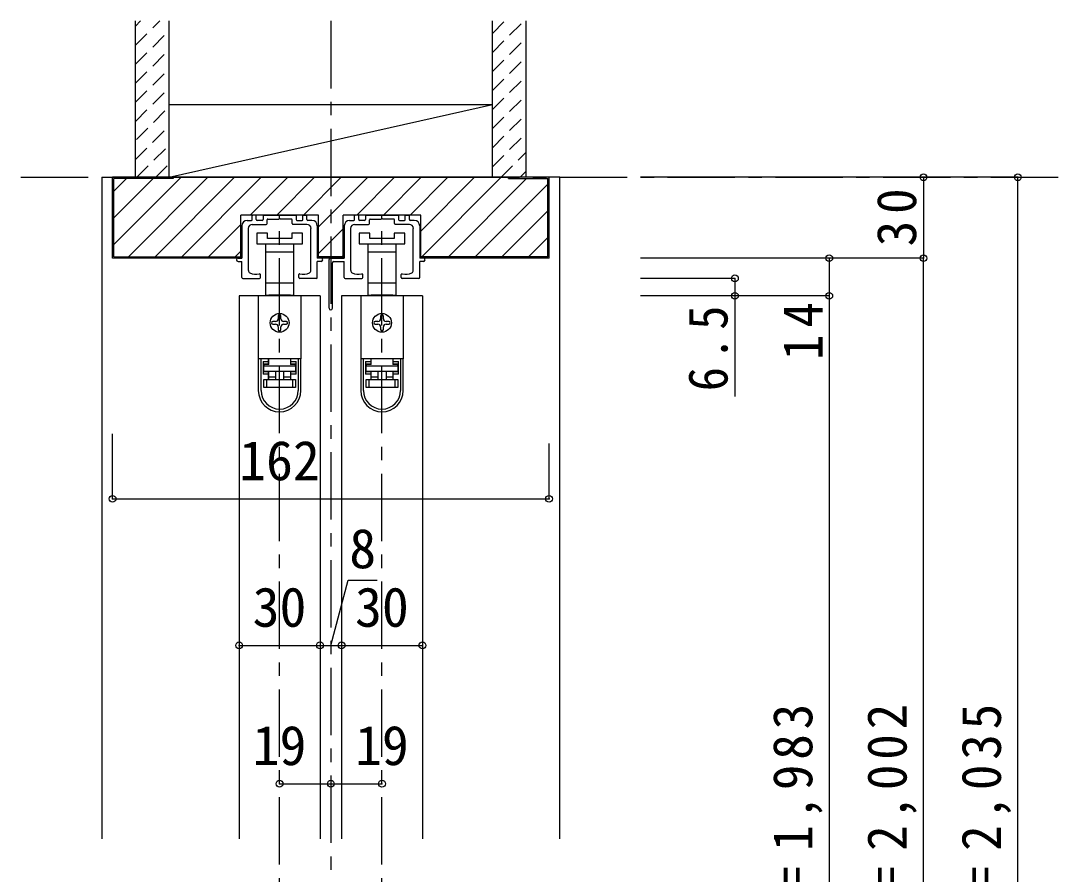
# Model space of a CAD drawing. Units: millimetres, scale not verified. Extents: x -973 to 977, y -718 to 696.
# Drawn here: x 106.7 to 495.7, y -319 to -2.5 of the extents above; entities that cross this region are included whole.
import ezdxf
from ezdxf.enums import TextEntityAlignment as Align

# ---------------------------------------------------------------- set-up
doc = ezdxf.new("R2010")
doc.units = ezdxf.units.MM
doc.header["$LTSCALE"] = 5
doc.header["$PDMODE"] = 32
doc.header["$PDSIZE"] = 2.5
doc.linetypes.add('CHAIN1', pattern=[8, 5, -1, 1, -1])
doc.linetypes.add('DASHED1', pattern=[1.8, 1.2, -0.6])
for name, color, linetype in [('0-1_通り芯', 4, 'CHAIN1'), ('0-2_柱', 3, 'Continuous'), ('0-3_仕上げ', 2, 'Continuous'), ('0-4_枠', 3, 'Continuous'), ('0-6_扉', 6, 'Continuous'), ('0-7_金物', 7, 'Continuous'), ('0-B_寸法', 7, 'Continuous'), ('0-C_ハッチ', 4, 'DASHED1')]:
    doc.layers.add(name, color=color, linetype=linetype)
doc.styles.add('ＭＳ ゴシック', font='')
doc.styles.get('ＭＳ ゴシック').set_extended_font_data('MS Gothic')

# ---------------------------------------------------------------- blocks, each defined once
blk = doc.blocks.new('下荷重(戸車)')
at = {"layer": '0-7_金物'}
for p, q in [((8.5, 37.107), (4.5, 37.107)), ((5.25, 30.107), (5.25, 33.107)), ((-5.25, 30.107), (0, 30.107)), ((0, 30.107), (5.25, 30.107)), ((5.25, 18.507), (5.25, 30.107)), ((0, 18.507), (-5.25, 18.507)), ((-5.25, 18.507), (-5.25, 14.107)), ((5.25, 18.507), (0, 18.507)), ((5.25, 14.107), (5.25, 18.507)), ((7.9, 13.807), (-7.9, 13.807)), ((-7.9, 13.807), (-7.9, -9.493)), ((-5.25, 14.107), (-4, 14.107)), ((-4, 14.107), (-4, 13.807)), ((4, 14.107), (-4, 14.107)), ((4, 14.107), (5.25, 14.107)), ((4, 13.807), (4, 14.107)), ((7.9, 13.807), (7.9, -9.493)), ((-1.5, 4.307), (-2.5, 4.307)), ((-0.5, 6.307), (-0.5, 5.307)), ((0.5, 5.307), (0.5, 6.307)), ((2.5, 4.307), (1.5, 4.307)), ((-2.5, 3.307), (-1.5, 3.307)), ((-0.5, 2.307), (-0.5, 1.307)), ((0.5, 1.307), (0.5, 2.307)), ((1.5, 3.307), (2.5, 3.307)), ((7.9, -9.493), (-7.9, -9.493)), ((-7.9, -9.493), (-7.9, -9.593)), ((-6.9, -9.593), (-7.9, -9.593)), ((-7.9, -9.593), (-7.9, -21.293)), ((-4.2, -9.593), (-6.9, -9.593)), ((-6.9, -21.293), (-6.9, -9.593)), ((-6.1, -10.593), (-6.1, -15.293)), ((-6.1, -10.593), (-4.2, -10.593)), ((-4.9, -9.593), (-4.9, -9.493)), ((-4.2, -9.593), (-4.2, -10.593)), ((-4, -11.693), (-4, -9.493)), ((4, -9.493), (4, -11.693)), ((6.9, -9.593), (4.2, -9.593)), ((4.2, -10.593), (4.2, -9.593)), ((4.2, -11.593), (4.2, -10.593)), ((4.2, -10.593), (6.1, -10.593)), ((6.1, -11.593), (4.2, -11.593)), ((4.9, -9.493), (4.9, -9.593)), ((6.1, -15.293), (6.1, -10.593)), ((6.9, -9.593), (6.9, -21.293)), ((7.9, -9.593), (6.9, -9.593)), ((7.9, -9.493), (7.9, -9.593)), ((7.9, -21.293), (7.9, -9.593)), ((-6.1, -14.293), (-4.2, -14.293)), ((-4.2, -15.293), (-6.1, -15.293)), ((-5.9, -11.693), (-5.9, -12.193)), ((-4, -11.693), (-5.9, -11.693)), ((-5.9, -12.193), (5.9, -12.193)), ((-5.9, -14.193), (-5.9, -12.193)), ((5.9, -14.193), (-5.9, -14.193)), ((-4.2, -14.293), (-4.2, -15.293)), ((-4.2, -15.293), (-4.2, -17.193)), ((-4, -16.193), (-4, -14.193)), ((-1.5, -14.193), (-1.5, -17.193)), ((1.5, -14.193), (1.5, -17.193)), ((5.9, -11.693), (4, -11.693)), ((6.1, -15.293), (4.2, -15.293)), ((4.2, -17.193), (4.2, -15.293)), ((5.9, -12.193), (5.9, -11.693)), ((5.9, -12.193), (5.9, -14.193)), ((-5.9, -17.193), (-4.9, -17.193)), ((-4.9, -17.193), (4.9, -17.193)), ((-4.9, -17.193), (-4.9, -20.193)), ((1.5, -16.193), (4, -16.193)), ((4.9, -17.193), (5.9, -17.193)), ((5.9, -17.193), (5.9, -20.193)), ((4.9, -20.193), (-4.9, -20.193))]:
    blk.add_line(p, q, dxfattribs=at)
for points in [[(-8.5, 33.107), (0, 33.107), (8.5, 33.107), (8.5, 37.107)], [(4.5, 37.107), (4.5, 35.107), (-4.5, 35.107), (-4.5, 37.107), (-8.5, 37.107), (-8.5, 33.107)], [(-5.25, 33.107), (-5.25, 30.107), (-5.25, 18.507)], [(-4.2, -10.593), (-4.2, -11.593), (-6.1, -11.593)], [(4, -14.193), (4, -16.193), (4, -17.193)], [(4.2, -15.293), (4.2, -14.293), (6.1, -14.293)], [(-4.9, -20.193), (-5.9, -20.193), (-5.9, -17.193)], [(-4, -17.193), (-4, -16.193), (-1.5, -16.193)], [(5.9, -20.193), (4.9, -20.193), (4.9, -17.193)]]:
    blk.add_lwpolyline(points, dxfattribs=at)
blk.add_circle((0, 3.807), 3.5, dxfattribs=at)
for centre, radius, start, end in [((-2.5, 3.807), 0.5, 90, 180), ((-1.5, 5.307), 1, 270, 0), ((0, 6.307), 0.5, 90, 180), ((0, 6.307), 0.5, 0, 90), ((1.5, 5.307), 1, 180, 270), ((2.5, 3.807), 0.5, 0, 90), ((-2.5, 3.807), 0.5, 180, 270), ((-1.5, 2.307), 1, 0, 90), ((0, 1.307), 0.5, 180, 270), ((0, 1.307), 0.5, 270, 0), ((1.5, 2.307), 1, 90, 180), ((2.5, 3.807), 0.5, 270, 0), ((0, -21.293), 7.9, 180, 0), ((0, -21.293), 6.9, 180, 0)]:
    blk.add_arc(centre, radius, start, end, dxfattribs=at)
blk = doc.blocks.new('03')
at = {"layer": '0-B_寸法'}
for p, q in [((-9.229, 7.776), (-9.229, 9.176)), ((-8.029, 9.476), (-8.929, 9.476)), ((-7.729, 7.776), (-7.729, 9.176)), ((-5.229, 9.176), (-5.229, 7.776)), ((-4.929, 9.476), (6.771, 9.476)), ((-3.429, 7.976), (0.621, 7.976)), ((0.921, 8.276), (0.621, 7.976)), ((0.921, 8.276), (1.221, 7.976)), ((5.271, 7.976), (1.221, 7.976)), ((7.071, 9.176), (7.071, 7.776)), ((9.571, 7.776), (9.571, 9.176)), ((9.871, 9.476), (10.771, 9.476)), ((11.071, 7.776), (11.071, 9.176)), ((-13.079, 5.476), (-13.079, -6.524)), ((-11.079, 7.476), (-9.529, 7.476)), ((-10.679, -11.096), (-10.679, 4.476)), ((-9.229, 5.976), (-4.029, 5.976)), ((-5.529, 7.476), (-7.429, 7.476)), ((-3.729, 6.276), (-3.729, 7.676)), ((5.571, 6.276), (5.571, 7.676)), ((11.071, 5.976), (5.871, 5.976)), ((7.371, 7.476), (9.271, 7.476)), ((12.921, 7.476), (11.371, 7.476)), ((12.521, -11.096), (12.521, 4.476)), ((14.921, 5.476), (14.921, -6.524)), ((-18.679, -25.124), (-18.679, -7.024)), ((-18.179, -6.524), (-13.079, -6.524)), ((-16.979, -7.724), (-13.079, -7.724)), ((-13.079, -13.724), (-13.079, -7.724)), ((16.321, -6.524), (14.921, -6.524)), ((16.321, -7.724), (14.921, -7.724)), ((14.921, -13.724), (14.921, -7.724)), ((-17.479, -25.124), (-17.479, -8.224)), ((-12.779, -14.024), (-6.529, -14.024)), ((-6.229, -13.724), (-6.229, -12.649)), ((8.071, -13.724), (8.071, -12.649)), ((14.621, -14.024), (8.371, -14.024))]:
    blk.add_line(p, q, dxfattribs=at)
for centre, radius, start, end in [((-8.929, 9.176), 0.3, 90, 180), ((-8.029, 9.176), 0.3, 0, 90), ((-4.929, 9.176), 0.3, 90, 180), ((-3.429, 7.676), 0.3, 90, 180), ((5.271, 7.676), 0.3, 0, 90), ((6.771, 9.176), 0.3, 0, 90), ((9.871, 9.176), 0.3, 90, 180), ((10.771, 9.176), 0.3, 0, 90), ((-11.079, 5.476), 2, 90, 180), ((-9.229, 4.476), 1.5, 90, 180), ((-9.529, 7.776), 0.3, 270, 0), ((-7.429, 7.776), 0.3, 180, 270), ((-5.529, 7.776), 0.3, 270, 0), ((-4.029, 6.276), 0.3, 270, 0), ((5.871, 6.276), 0.3, 180, 270), ((7.371, 7.776), 0.3, 180, 270), ((9.271, 7.776), 0.3, 270, 0), ((11.371, 7.776), 0.3, 180, 270), ((11.071, 4.476), 1.5, 0, 90), ((12.921, 5.476), 2, 0, 90), ((-18.179, -7.024), 0.5, 90, 180), ((-16.979, -8.224), 0.5, 90, 180), ((16.321, -7.124), 0.6, 0, 90), ((16.321, -7.124), 0.6, 270, 0), ((-9.679, -11.096), 1, 180, 243.25632), ((11.521, -11.096), 1, 296.74368, 0), ((-12.779, -13.724), 0.3, 180, 270), ((-7.879, -7.524), 5, 243.25632, 284.75682), ((-6.529, -12.649), 0.3, 0, 104.75682), ((-6.529, -13.724), 0.3, 270, 0), ((8.371, -12.649), 0.3, 75.24318, 180), ((8.371, -13.724), 0.3, 180, 270), ((9.721, -7.524), 5, 255.24318, 296.74368), ((14.621, -13.724), 0.3, 270, 0), ((-18.079, -25.124), 0.6, 180, 0)]:
    blk.add_arc(centre, radius, start, end, dxfattribs=at)
blk = doc.blocks.new('02')
at = {"layer": '0-B_寸法'}
for p, q in [((-10.15, 6.923), (-10.15, 8.323)), ((-8.95, 8.623), (-9.85, 8.623)), ((-8.65, 6.923), (-8.65, 8.323)), ((-6.15, 8.323), (-6.15, 6.923)), ((-5.85, 8.623), (5.85, 8.623)), ((6.15, 8.323), (6.15, 6.923)), ((8.65, 6.923), (8.65, 8.323)), ((8.95, 8.623), (9.85, 8.623)), ((10.15, 6.923), (10.15, 8.323)), ((-14, 4.623), (-14, -7.377)), ((-12, 6.623), (-10.45, 6.623)), ((-10.15, 5.123), (-4.95, 5.123)), ((-6.45, 6.623), (-8.35, 6.623)), ((-4.65, 5.423), (-4.65, 6.823)), ((-4.35, 7.123), (-0.3, 7.123)), ((0, 7.423), (-0.3, 7.123)), ((0, 7.423), (0.3, 7.123)), ((4.35, 7.123), (0.3, 7.123)), ((4.65, 5.423), (4.65, 6.823)), ((10.15, 5.123), (4.95, 5.123)), ((6.45, 6.623), (8.35, 6.623)), ((12, 6.623), (10.45, 6.623)), ((14, 4.623), (14, -7.377)), ((-11.6, -11.949), (-11.6, 3.623)), ((11.6, -11.949), (11.6, 3.623)), ((-15.4, -7.377), (-14, -7.377)), ((15.4, -7.377), (14, -7.377)), ((-15.4, -8.577), (-14, -8.577)), ((-14, -14.577), (-14, -8.577)), ((15.4, -8.577), (14, -8.577)), ((14, -14.577), (14, -8.577)), ((-13.7, -14.877), (-7.45, -14.877)), ((-7.15, -14.577), (-7.15, -13.502)), ((7.15, -14.577), (7.15, -13.502)), ((13.7, -14.877), (7.45, -14.877))]:
    blk.add_line(p, q, dxfattribs=at)
for centre, radius, start, end in [((-9.85, 8.323), 0.3, 90, 180), ((-8.95, 8.323), 0.3, 0, 90), ((-5.85, 8.323), 0.3, 90, 180), ((5.85, 8.323), 0.3, 0, 90), ((8.95, 8.323), 0.3, 90, 180), ((9.85, 8.323), 0.3, 0, 90), ((-12, 4.623), 2, 90, 180), ((-10.15, 3.623), 1.5, 90, 180), ((-10.45, 6.923), 0.3, 270, 0), ((-8.35, 6.923), 0.3, 180, 270), ((-6.45, 6.923), 0.3, 270, 0), ((-4.95, 5.423), 0.3, 270, 0), ((-4.35, 6.823), 0.3, 90, 180), ((4.35, 6.823), 0.3, 0, 90), ((4.95, 5.423), 0.3, 180, 270), ((6.45, 6.923), 0.3, 180, 270), ((8.35, 6.923), 0.3, 270, 0), ((10.45, 6.923), 0.3, 180, 270), ((10.15, 3.623), 1.5, 0, 90), ((12, 4.623), 2, 0, 90), ((-15.4, -7.977), 0.6, 90, 180), ((15.4, -7.977), 0.6, 0, 90), ((-15.4, -7.977), 0.6, 180, 270), ((15.4, -7.977), 0.6, 270, 0), ((-13.7, -14.577), 0.3, 180, 270), ((-10.6, -11.949), 1, 180, 243.25632), ((-8.8, -8.377), 5, 243.25632, 284.75682), ((-7.45, -13.502), 0.3, 0, 104.75682), ((-7.45, -14.577), 0.3, 270, 0), ((7.45, -13.502), 0.3, 75.24318, 180), ((7.45, -14.577), 0.3, 180, 270), ((8.8, -8.377), 5, 255.24318, 296.74368), ((10.6, -11.949), 1, 296.74368, 0), ((13.7, -14.577), 0.3, 270, 0)]:
    blk.add_arc(centre, radius, start, end, dxfattribs=at)

msp = doc.modelspace()

# ---------------------------------------------------------------- linework, layer by layer
at = {"layer": '0-1_通り芯'}
for p, q in [((221.653, -2.5), (221.653, -577.5)), ((106.653, -60.5), (495.653, -60.5)), ((202.653, -555.5), (202.653, -74.5)), ((240.653, -555.5), (240.653, -74.5))]:
    msp.add_line(p, q, dxfattribs=at)
at = {"layer": '0-2_柱', "color": 7}
msp.add_line((161.653, -60.5), (281.653, -33.5), dxfattribs=at)
at = {"layer": '0-2_柱'}
for p, q in [((161.653, -33.5), (281.653, -33.5)), ((161.653, -60.5), (281.653, -60.5))]:
    msp.add_line(p, q, dxfattribs=at)
at = {"layer": '0-3_仕上げ'}
for p, q in [((149.153, -60.5), (149.153, -2.5)), ((161.653, -60.5), (161.653, -2.5)), ((281.653, -60.5), (281.653, -2.5)), ((294.153, -60.5), (294.153, -2.5))]:
    msp.add_line(p, q, dxfattribs=at)
at = {"layer": '0-4_枠', "color": 4}
for p, q in [((136.653, -60.5), (140.653, -60.5)), ((136.653, -60.5), (136.653, -306)), ((306.653, -60.5), (302.653, -60.5)), ((306.653, -306), (306.653, -60.5))]:
    msp.add_line(p, q, dxfattribs=at)
at = {"layer": '0-4_枠'}
for p, q in [((140.653, -90.5), (140.653, -60.5)), ((302.653, -60.5), (140.653, -60.5)), ((141.153, -90), (141.153, -61)), ((287.653, -61), (287.653, -60.5)), ((287.653, -61), (302.153, -61)), ((302.153, -90), (302.153, -61)), ((302.653, -90.5), (302.653, -60.5)), ((188.253, -90.5), (188.253, -74.5)), ((217.053, -74.5), (188.253, -74.5)), ((217.053, -90.5), (217.053, -74.5)), ((226.253, -90.5), (226.253, -74.5)), ((255.053, -74.5), (226.253, -74.5)), ((255.053, -90.5), (255.053, -74.5)), ((188.253, -90.5), (140.653, -90.5)), ((141.153, -90), (188.253, -90)), ((226.253, -90), (217.053, -90)), ((226.253, -90.5), (217.053, -90.5)), ((302.153, -90), (255.053, -90)), ((302.653, -90.5), (255.053, -90.5))]:
    msp.add_line(p, q, dxfattribs=at)
msp.add_lwpolyline([(163.153, -60.5), (163.153, -61), (141.153, -61)], dxfattribs=at)
at = {"layer": '0-6_扉'}
for p, q in [((217.653, -104.5), (187.653, -104.5)), ((187.653, -104.5), (187.653, -306)), ((217.653, -104.5), (217.653, -306)), ((255.653, -104.5), (225.653, -104.5)), ((225.653, -104.5), (225.653, -306)), ((255.653, -104.5), (255.653, -306))]:
    msp.add_line(p, q, dxfattribs=at)
at = {"layer": '0-B_寸法', "color": 4}
for p, q in [((476.653, -60.5), (336.653, -60.5)), ((441.653, -60.5), (441.653, -90.5)), ((476.653, -555.5), (476.653, -60.5)), ((441.653, -90.5), (336.653, -90.5)), ((406.653, -90.5), (406.653, -104.5)), ((441.653, -552.5), (441.653, -90.5)), ((371.653, -98), (336.653, -98)), ((371.653, -98), (371.653, -141.839)), ((406.653, -104.5), (336.653, -104.5)), ((406.653, -104.5), (406.653, -547.5)), ((140.653, -179.804), (140.653, -155.746)), ((302.653, -179.804), (302.653, -159.246)), ((140.653, -179.804), (302.653, -179.804)), ((187.653, -234.173), (255.653, -234.173)), ((202.653, -285.499), (221.653, -285.499)), ((221.653, -285.499), (240.653, -285.499))]:
    msp.add_line(p, q, dxfattribs=at)
msp.add_lwpolyline([(221.653, -234.173), (228.112, -209.963), (238.905, -209.963)], dxfattribs=at)
at = {"layer": '0-B_寸法'}
for p in [(441.653, -60.5), (476.653, -60.5), (406.653, -90.5), (441.653, -90.5), (371.653, -98), (371.653, -104.5), (406.653, -104.5), (140.653, -179.804), (302.653, -179.804), (187.653, -234.173), (217.653, -234.173), (225.653, -234.173), (255.653, -234.173), (202.653, -285.499), (221.653, -285.499), (240.653, -285.499)]:
    msp.add_point(p, dxfattribs=at)
at = {"layer": '0-C_ハッチ'}
for p, q in [((149.181, -11.466), (158.147, -2.5)), ((149.181, -4.395), (151.076, -2.5)), ((281.653, -14.174), (293.327, -2.5)), ((281.653, -7.103), (286.256, -2.5)), ((149.181, -18.537), (161.681, -6.037)), ((281.653, -21.246), (294.153, -8.746)), ((149.181, -25.608), (161.681, -13.108)), ((281.653, -28.317), (294.153, -15.817)), ((149.181, -32.679), (161.681, -20.179)), ((281.653, -35.388), (294.153, -22.888)), ((149.181, -39.751), (161.681, -27.251)), ((281.653, -42.459), (294.153, -29.959)), ((149.503, -46.5), (161.681, -34.322)), ((281.653, -49.53), (294.153, -37.03)), ((149.153, -53.921), (161.681, -41.393)), ((281.653, -56.601), (294.153, -44.101)), ((149.645, -60.5), (161.681, -48.464)), ((284.825, -60.5), (294.153, -51.172)), ((156.716, -60.5), (161.681, -55.535)), ((291.896, -60.5), (294.153, -58.243))]:
    msp.add_line(p, q, dxfattribs=at)
at = {"layer": '0-C_ハッチ', "linetype": 'Continuous'}
for p, q in [((141.153, -85.486), (166.139, -60.5)), ((141.153, -75.587), (155.739, -61)), ((141.153, -65.687), (145.84, -61)), ((146.538, -90), (176.038, -60.5)), ((156.438, -90), (185.938, -60.5)), ((166.337, -90), (195.837, -60.5)), ((191.737, -74.5), (205.737, -60.5)), ((201.636, -74.5), (215.636, -60.5)), ((211.536, -74.5), (225.536, -60.5)), ((217.053, -78.882), (235.435, -60.5)), ((231.335, -74.5), (245.335, -60.5)), ((241.234, -74.5), (255.234, -60.5)), ((251.134, -74.5), (265.134, -60.5)), ((255.053, -80.48), (275.033, -60.5)), ((255.433, -90), (284.933, -60.5)), ((265.332, -90), (294.332, -61)), ((275.232, -90), (302.153, -63.079)), ((285.131, -90), (302.153, -72.978)), ((176.237, -90), (188.253, -77.984)), ((217.053, -88.782), (226.253, -79.582)), ((295.031, -90), (302.153, -82.878)), ((186.136, -90), (188.253, -87.883)), ((225.734, -90), (226.253, -89.481))]:
    msp.add_line(p, q, dxfattribs=at)

# ---------------------------------------------------------------- block references
at = {"layer": '0-7_金物'}
for name, p in [('02', (202.653, -83.123)), ('03', (239.732, -83.976)), ('下荷重(戸車)', (202.653, -118.307)), ('下荷重(戸車)', (240.653, -118.307))]:
    msp.add_blockref(name, p, dxfattribs=at)

# ---------------------------------------------------------------- texts
at = {"layer": '0-B_寸法', "style": 'ＭＳ ゴシック'}
for s, p in [('162', (187.653, -177.304)), ('8', (228.509, -209.963)), ('30', (192.653, -231.673)), ('30', (230.653, -231.673)), ('19', (192.653, -282.999)), ('19', (230.653, -282.999))]:
    msp.add_text(s, height=14.66, dxfattribs=at).set_placement(p, align=Align.BOTTOM_LEFT)
at = {"layer": '0-B_寸法', "char_height": 14.66, "attachment_point": 7, "rotation": 90, "style": 'ＭＳ ゴシック'}
for s, insert in [('\\T1.27;\\W0.95;30', (439.153, -86.125)), ('\\T1.27;\\W0.95;14', (404.153, -128.333)), ('\\T1.27;\\W0.9;6.5', (369.153, -139.881)), ('\\T1.19;\\W0.95;ＤＨ＝1,983', (404.153, -378.25)), ('\\T1.19;\\W0.95;枠内＝2,002', (439.153, -378.25)), ('\\T1.19;\\W0.95;枠外＝2,035', (474.153, -378.25))]:
    msp.add_mtext(s, dxfattribs=dict(at, insert=insert))

doc.saveas('drawing.dxf')
